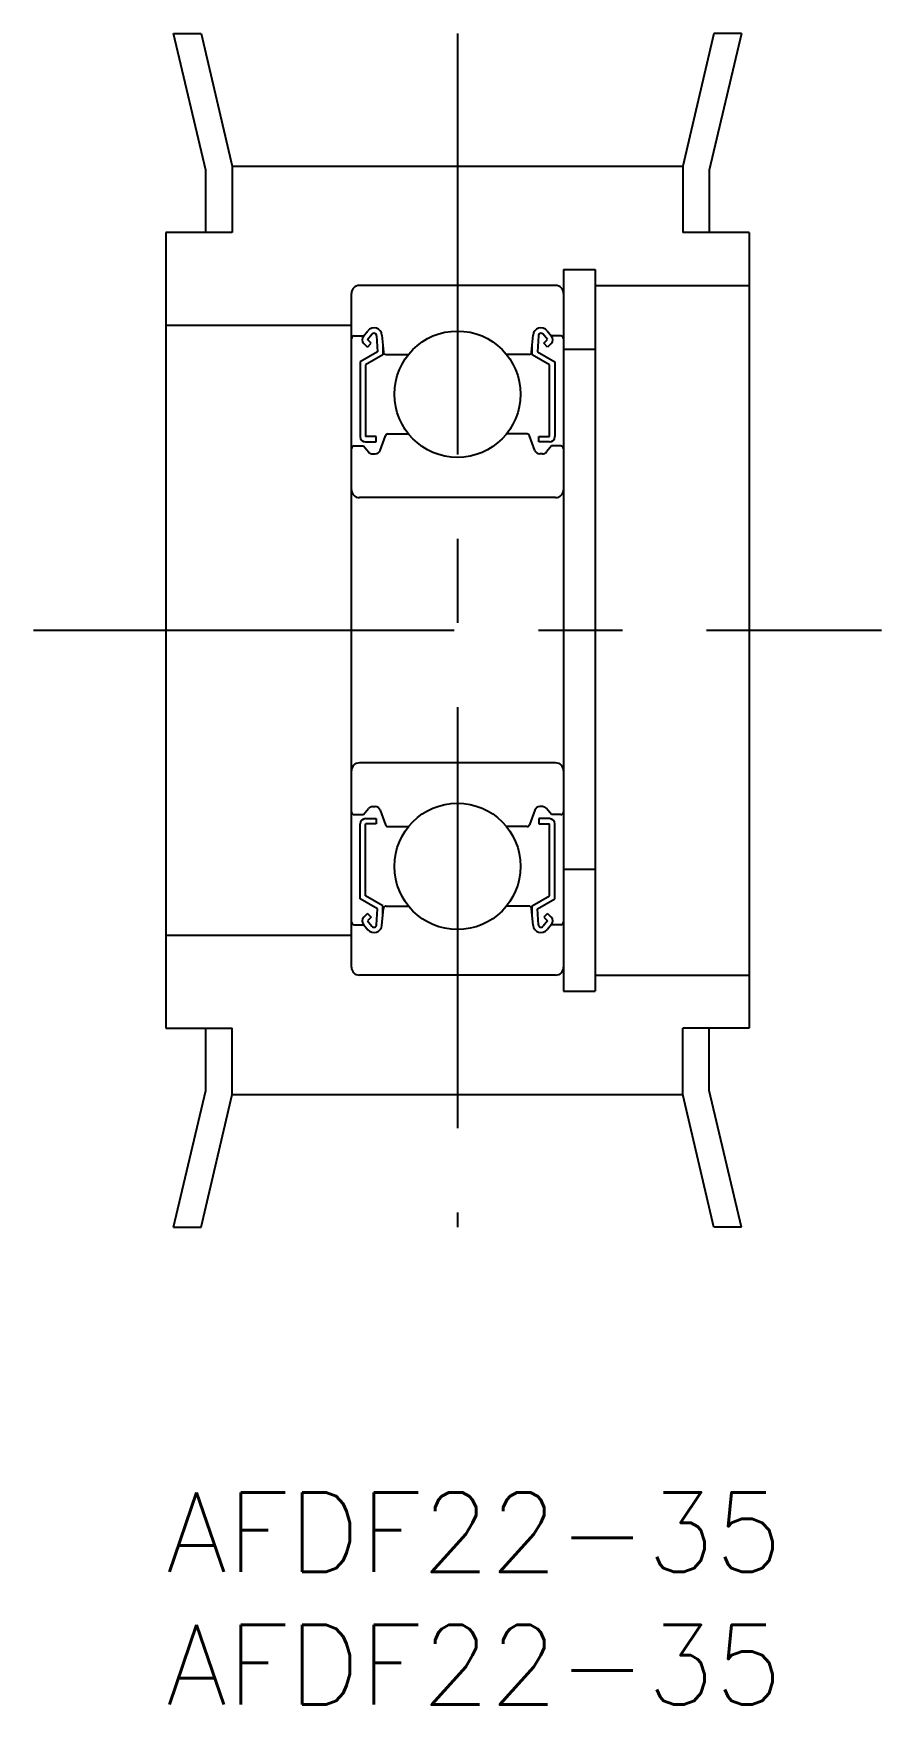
# Model space of a CAD drawing. Extents: x -5 to 27, y -8 to 55.
import ezdxf

# ---------------------------------------------------------------- set-up
doc = ezdxf.new("R2010")
doc.units = 0
doc.header["$LTSCALE"] = 0.5
doc.linetypes.add('CENTER', pattern=[50.8, 31.75, -6.35, 6.35, -6.35])
for name, color, linetype in [('MSM_CENTER', 1, 'CENTER'), ('MSM_CONTINUOUS', 7, 'CONTINUOUS'), ('MSM_PART_NUMBER', 7, 'CONTINUOUS')]:
    doc.layers.add(name, color=color, linetype=linetype)
doc.styles.get("Standard").update_dxf_attribs({"font": 'txt.shx', "height": 3, "bigfont": 'bigfont.shx'})

msp = doc.modelspace()

# ---------------------------------------------------------------- linework, layer by layer
at = {"layer": 'MSM_CENTER', "linetype": 'CENTER'}
for p, q in [((11, 55), (11, 10)), ((-5, 32.5), (27, 32.5))]:
    msp.add_line(p, q, dxfattribs=at)
at = {"layer": 'MSM_CONTINUOUS', "linetype": 'CONTINUOUS'}
for p, q in [((1.5, 49.848), (0.289, 55)), ((0.289, 55), (1.325, 55)), ((1.325, 55), (2.5, 50)), ((20.675, 55), (19.5, 50)), ((21.711, 55), (20.5, 49.848)), ((21.711, 55), (20.675, 55)), ((1.5, 47.5), (1.5, 49.848)), ((2.5, 50), (19.5, 50)), ((2.5, 50), (2.5, 47.5)), ((19.5, 50), (19.5, 47.5)), ((20.5, 49.848), (20.5, 47.5)), ((0, 47.5), (0, 17.5)), ((2.5, 47.5), (0, 47.5)), ((22, 47.5), (19.5, 47.5)), ((22, 47.5), (22, 17.5)), ((15, 46.1), (16.2, 46.1)), ((15, 46.1), (15, 18.9)), ((16.2, 46.1), (16.2, 18.9)), ((14.7, 45.5), (7.3, 45.5)), ((16.2, 45.5), (22, 45.5)), ((7, 19.8), (7, 45.2)), ((0, 44), (7, 44)), ((7.1, 43.6), (7.46, 43.6)), ((7.448, 43.586), (7.619, 43.791)), ((7.602, 43.458), (7.772, 43.66)), ((7.948, 43.601), (7.981, 43.001)), ((8.148, 43.624), (8.203, 42.991)), ((13.797, 42.991), (13.852, 43.624)), ((14.052, 43.601), (14.019, 43.001)), ((14.398, 43.458), (14.228, 43.66)), ((14.381, 43.791), (14.552, 43.586)), ((14.9, 43.6), (14.54, 43.6)), ((7.981, 43.001), (7.331, 42.625)), ((7.602, 43.175), (7.46, 43.316)), ((8.181, 42.885), (7.531, 42.51)), ((7.743, 43.317), (7.602, 43.458)), ((7.602, 43.175), (7.743, 43.317)), ((8.181, 43.246), (8.181, 42.885)), ((8.303, 42.9), (9.151, 42.9)), ((13.697, 42.9), (12.849, 42.9)), ((13.819, 42.885), (13.819, 43.246)), ((14.469, 42.51), (13.819, 42.885)), ((14.019, 43.001), (14.669, 42.625)), ((14.257, 43.317), (14.398, 43.458)), ((14.398, 43.175), (14.257, 43.317)), ((14.54, 43.316), (14.398, 43.175)), ((15, 43.1), (16.2, 43.1)), ((7.331, 42.625), (7.331, 39.8)), ((7.531, 42.51), (7.531, 39.8)), ((14.469, 39.8), (14.469, 42.51)), ((14.669, 42.625), (14.669, 39.8)), ((7.931, 39.8), (7.531, 39.8)), ((7.931, 39.6), (7.931, 39.8)), ((8.079, 39.282), (8.28, 39.834)), ((8.374, 39.9), (9.151, 39.9)), ((13.626, 39.9), (12.849, 39.9)), ((13.921, 39.282), (13.72, 39.834)), ((14.069, 39.6), (14.069, 39.8)), ((14.069, 39.8), (14.469, 39.8)), ((7.1, 39.45), (7.45, 39.45)), ((7.45, 39.45), (7.642, 39.221)), ((7.531, 39.6), (7.931, 39.6)), ((7.795, 39.15), (7.891, 39.15)), ((14.469, 39.6), (14.069, 39.6)), ((14.205, 39.15), (14.109, 39.15)), ((14.55, 39.45), (14.358, 39.221)), ((14.9, 39.45), (14.55, 39.45)), ((14.7, 37.5), (7.3, 37.5)), ((14.7, 27.5), (7.3, 27.5)), ((7.795, 25.85), (7.891, 25.85)), ((14.205, 25.85), (14.109, 25.85)), ((7.1, 25.55), (7.45, 25.55)), ((7.331, 22.375), (7.331, 25.2)), ((7.45, 25.55), (7.642, 25.779)), ((7.531, 25.4), (7.931, 25.4)), ((7.531, 22.49), (7.531, 25.2)), ((7.931, 25.2), (7.531, 25.2)), ((7.931, 25.4), (7.931, 25.2)), ((8.079, 25.718), (8.28, 25.166)), ((13.921, 25.718), (13.72, 25.166)), ((14.469, 25.4), (14.069, 25.4)), ((14.069, 25.4), (14.069, 25.2)), ((14.069, 25.2), (14.469, 25.2)), ((14.55, 25.55), (14.358, 25.779)), ((14.469, 22.49), (14.469, 25.2)), ((14.9, 25.55), (14.55, 25.55)), ((14.669, 22.375), (14.669, 25.2)), ((8.374, 25.1), (9.151, 25.1)), ((13.626, 25.1), (12.849, 25.1)), ((15, 23.5), (16.2, 23.5)), ((7.981, 21.999), (7.331, 22.375)), ((8.181, 22.115), (7.531, 22.49)), ((8.181, 21.754), (8.181, 22.115)), ((8.303, 22.1), (9.151, 22.1)), ((13.697, 22.1), (12.849, 22.1)), ((13.819, 22.115), (14.469, 22.49)), ((13.819, 21.754), (13.819, 22.115)), ((14.019, 21.999), (14.669, 22.375)), ((7.602, 21.825), (7.46, 21.684)), ((7.602, 21.825), (7.743, 21.683)), ((7.743, 21.683), (7.602, 21.542)), ((7.602, 21.542), (7.772, 21.34)), ((7.948, 21.399), (7.981, 21.999)), ((8.148, 21.376), (8.203, 22.009)), ((13.852, 21.376), (13.797, 22.009)), ((14.052, 21.399), (14.019, 21.999)), ((14.398, 21.542), (14.228, 21.34)), ((14.398, 21.825), (14.257, 21.683)), ((14.257, 21.683), (14.398, 21.542)), ((14.398, 21.825), (14.54, 21.684)), ((0, 21), (7, 21)), ((7.1, 21.4), (7.46, 21.4)), ((7.448, 21.414), (7.619, 21.209)), ((14.552, 21.414), (14.381, 21.209)), ((14.9, 21.4), (14.54, 21.4)), ((14.7, 19.5), (7.3, 19.5)), ((15, 18.9), (16.2, 18.9)), ((16.2, 19.5), (22, 19.5)), ((0, 17.5), (2.5, 17.5)), ((1.5, 15.152), (1.5, 17.5)), ((2.5, 15), (2.5, 17.5)), ((19.5, 15), (19.5, 17.5)), ((22, 17.5), (19.5, 17.5)), ((20.5, 15.152), (20.5, 17.5)), ((0.289, 10), (1.5, 15.152)), ((21.711, 10), (20.5, 15.152)), ((1.325, 10), (2.5, 15)), ((2.5, 15), (19.5, 15)), ((20.675, 10), (19.5, 15)), ((0.289, 10), (1.325, 10)), ((21.711, 10), (20.675, 10))]:
    msp.add_line(p, q, dxfattribs=at)
for centre in [(11, 41.4), (11, 23.6)]:
    msp.add_circle(centre, 2.381, dxfattribs=at)
for centre, radius, start, end in [((7.3, 45.2), 0.3, 90, 180), ((14.7, 45.2), 0.3, 0, 90), ((7.1, 43.5), 0.1, 90, 180), ((7.602, 43.458), 0.2, 140.13695, 225.00202), ((7.849, 43.598), 0.3, 4.93539, 140.13695), ((7.849, 43.596), 0.1, 3.10166, 139.95027), ((14.151, 43.598), 0.3, 39.86305, 175.06461), ((14.151, 43.596), 0.1, 40.04973, 176.89834), ((14.398, 43.458), 0.2, 314.99798, 39.86305), ((14.9, 43.5), 0.1, 0, 90), ((8.303, 43), 0.1, 184.93539, 270), ((13.697, 43), 0.1, 270, 355.06461), ((7.531, 39.8), 0.2, 180, 270), ((8.374, 39.8), 0.1, 90, 159.99156), ((13.626, 39.8), 0.1, 20.00844, 90), ((14.469, 39.8), 0.2, 270, 0), ((7.1, 39.35), 0.1, 90, 180), ((7.795, 39.35), 0.2, 219.97618, 270), ((7.891, 39.35), 0.2, 270, 339.99156), ((14.109, 39.35), 0.2, 200.00844, 270), ((14.205, 39.35), 0.2, 270, 320.02382), ((14.9, 39.35), 0.1, 0, 90), ((7.3, 37.8), 0.3, 180, 270), ((14.7, 37.8), 0.3, 270, 0), ((7.3, 27.2), 0.3, 90, 180), ((14.7, 27.2), 0.3, 0, 90), ((7.795, 25.65), 0.2, 90, 140.02382), ((7.891, 25.65), 0.2, 20.00844, 90), ((14.109, 25.65), 0.2, 90, 159.99156), ((14.205, 25.65), 0.2, 39.97618, 90), ((7.1, 25.65), 0.1, 180, 270), ((7.531, 25.2), 0.2, 90, 180), ((14.469, 25.2), 0.2, 0, 90), ((14.9, 25.65), 0.1, 270, 0), ((8.374, 25.2), 0.1, 200.00844, 270), ((13.626, 25.2), 0.1, 270, 339.99156), ((8.303, 22), 0.1, 90, 175.06461), ((13.697, 22), 0.1, 4.93539, 90), ((7.1, 21.5), 0.1, 180, 270), ((7.602, 21.542), 0.2, 134.99798, 219.86305), ((14.398, 21.542), 0.2, 320.13695, 45.00202), ((14.9, 21.5), 0.1, 270, 0), ((7.849, 21.402), 0.3, 219.86305, 355.06461), ((7.849, 21.404), 0.1, 220.04973, 356.89834), ((14.151, 21.402), 0.3, 184.93539, 320.13695), ((14.151, 21.404), 0.1, 183.10166, 319.95027), ((7.3, 19.8), 0.3, 180, 270), ((14.7, 19.8), 0.3, 270, 0)]:
    msp.add_arc(centre, radius, start, end, dxfattribs=at)

# ---------------------------------------------------------------- texts
at = {"layer": 'MSM_PART_NUMBER'}
for p in [(0, -3), (0, -8)]:
    msp.add_text('AFDF22-35', height=3, dxfattribs=at).set_placement(p)

doc.saveas('drawing.dxf')
